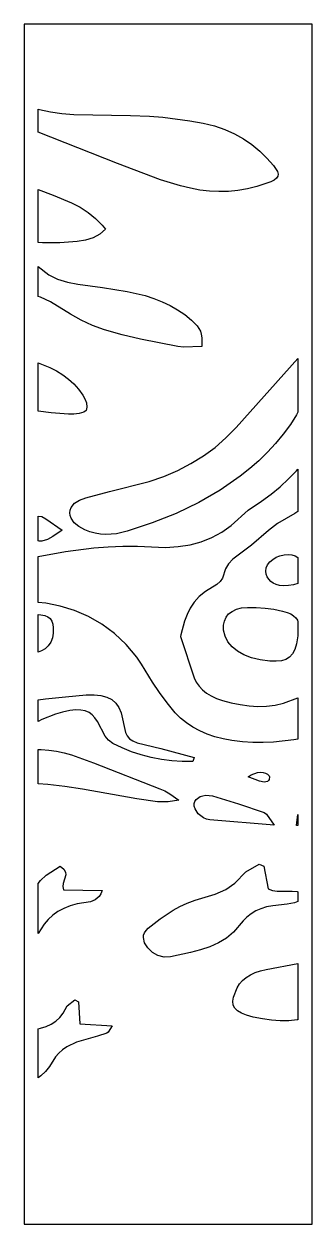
# Model space of a CAD drawing. Extents: x 0 to 408, y 0 to 1700.
import ezdxf

# ---------------------------------------------------------------- set-up
doc = ezdxf.new("R2010")
doc.units = 0
doc.layers.add('CUT', color=1, linetype='Continuous')
doc.layers.add('OUTLINE', color=7, linetype='Continuous')

msp = doc.modelspace()

# ---------------------------------------------------------------- linework, layer by layer
at = {"layer": 'CUT'}
for points in [[(344.13, 1510.15), (353.56, 1499.5), (359.12, 1490.97), (360.01, 1487.44), (359.56, 1484.29), (357.72, 1481.43), (354.45, 1478.79), (349.68, 1476.27), (329.96, 1469.59), (316.5, 1466.37), (303.02, 1464.13), (289.54, 1462.86), (276.08, 1462.55), (262.64, 1463.19), (249.25, 1464.79), (235.92, 1467.32), (221.5, 1470.83), (193.44, 1479.24), (132.67, 1502.27), (20, 1546.57), (20, 1579.18), (21.78, 1578.64), (37.33, 1575.36), (53.61, 1573.16), (70.59, 1571.97), (150.74, 1570.59), (177.72, 1569.53), (196.82, 1568.02), (234.93, 1562.88), (253.79, 1559.43), (269.64, 1555.58), (284.43, 1550.56), (298.21, 1544.43), (311.02, 1537.25), (322.91, 1529.1), (333.93, 1520.04)], [(50.72, 1389.86), (26.27, 1389.81), (20, 1390.25), (20, 1465.64), (41.49, 1457.69), (67.27, 1446.72), (79.44, 1440.31), (90.86, 1433), (101.36, 1424.62), (110.73, 1414.94), (115.29, 1409.23), (107.26, 1402.08), (97.77, 1397.1), (87.09, 1393.86), (75.5, 1391.89)], [(237.3, 1280.54), (245.29, 1272.57), (249.92, 1264.83), (251.17, 1260.5), (251.84, 1255.57), (251.73, 1243.01), (226.16, 1242.25), (218.02, 1243.15), (164.98, 1253.59), (139.06, 1259.53), (113.89, 1266.54), (97.05, 1272.77), (80.98, 1280.41), (65.64, 1289.01), (37.44, 1306.42), (23.51, 1312.9), (20, 1313.9), (20, 1356.63), (35.25, 1344.88), (47.67, 1338.59), (61.42, 1334.23), (76.41, 1331.46), (111.37, 1326.81), (146.38, 1321.22), (171.8, 1315.16), (183.94, 1311.2), (195.64, 1306.56), (206.87, 1301.21), (217.58, 1295.12), (227.74, 1288.24)], [(388, 1226.09), (388, 1150.24), (385.89, 1146.22), (377.4, 1132.84), (367.18, 1119.01), (356.29, 1105.83), (344.75, 1093.29), (332.58, 1081.37), (319.81, 1070.06), (306.46, 1059.34), (278.12, 1039.63), (247.74, 1022.1), (215.52, 1006.64), (181.63, 993.1), (146.25, 981.37), (131.21, 977.95), (116.06, 976.95), (108.5, 977.46), (100.97, 978.72), (93.49, 980.76), (86.08, 983.63), (77.87, 988.03), (71.21, 993.42), (66.76, 999.87), (65.55, 1003.52), (65.13, 1007.47), (65.57, 1011.47), (66.85, 1015.06), (71.61, 1021.03), (78.74, 1025.54), (87.6, 1028.74), (121.06, 1037.91), (177.12, 1052.11), (198, 1059.15), (217.79, 1067.5), (236.49, 1077.14), (254.1, 1088.06), (270.63, 1100.24), (286.07, 1113.67), (300.44, 1128.31)], [(20, 1220.19), (36.58, 1213.5), (46.05, 1208.54), (54.92, 1202.99), (63.14, 1196.83), (70.66, 1190.03), (77.4, 1182.56), (83.32, 1174.4), (86.27, 1169.02), (88.39, 1163.16), (89.17, 1157.39), (88.09, 1152.29), (84.65, 1149.87), (78.18, 1148.23), (70.45, 1147.37), (63.18, 1147.27), (38.36, 1149.09), (20, 1151.62)], [(281.08, 741.7), (293.58, 738.34), (306.17, 735.74), (318.76, 734.01), (331.27, 733.25), (343.63, 733.57), (355.75, 735.08), (367.53, 737.89), (388, 745.57), (388, 686.9), (382.37, 685.9), (353.46, 682.69), (338.9, 682.04), (324.23, 682.15), (309.43, 683.1), (294.45, 685), (282.22, 687.34), (270.55, 690.37), (259.47, 694.11), (249.03, 698.6), (239.26, 703.84), (230.2, 709.87), (221.89, 716.71), (214.37, 724.38), (202.65, 738.38), (191.79, 752.79), (181.85, 767.51), (166.62, 793.07), (159.79, 803.04), (144.8, 821.09), (128.23, 836.66), (110.35, 849.82), (91.42, 860.62), (71.7, 869.12), (51.43, 875.39), (30.87, 879.5), (20, 880.56), (20, 945.4), (58.75, 952.7), (98.75, 957.81), (119.14, 959.36), (139.78, 960.13), (160.64, 960.06), (200.5, 958.52), (218.34, 959.57), (235.23, 962.23), (251.16, 966.54), (266.16, 972.49), (280.24, 980.12), (293.41, 989.43), (317.69, 1011.4), (336.69, 1023.92), (350.24, 1033.9), (362.94, 1044.44), (374.85, 1055.52), (385.99, 1067.12), (388, 1069.45), (388, 1009.5), (383.55, 1006.43), (359.13, 992.15), (346.49, 982.36), (322.2, 961.89), (295.63, 941.62), (289.8, 935.33), (285.56, 928.23), (281.18, 915.1), (277.71, 910.27), (273.11, 905.97), (257.14, 896.19), (248.34, 888.96), (241.24, 881.06), (235.56, 872.57), (231.06, 863.6), (227.46, 854.25), (221.96, 834.84), (221.86, 832.17), (240.98, 773.8), (244.13, 767.51), (248.14, 761.8), (253, 756.65), (258.72, 752.07), (265.3, 748.05), (272.75, 744.6)], [(25.27, 967.5), (21.57, 967.55), (20, 967.87), (20, 1002.54), (25.15, 1002.06), (31.16, 999.21), (53.84, 983.05), (40.86, 973.93), (33.06, 969.57)], [(352.29, 941.56), (357.12, 944.51), (362.61, 946.75), (368.59, 948.14), (374.91, 948.59), (379.51, 948.01), (384.22, 946.48), (388, 944.25), (388, 907.55), (381.81, 905.61), (374.72, 904.42), (367, 904.1), (362, 904.61), (357.38, 905.87), (353.21, 907.8), (349.6, 910.33), (346.63, 913.38), (344.4, 916.87), (343, 920.71), (342.52, 924.83), (343.23, 929.52), (345.19, 933.95), (348.26, 938)], [(380.29, 807.63), (376.2, 803), (371.1, 799.82), (364.83, 797.94), (357.24, 797.23), (348.17, 797.54), (334.66, 799.29), (322.44, 802.28), (311.63, 806.44), (302.34, 811.65), (294.7, 817.85), (288.82, 824.93), (284.83, 832.81), (282.86, 841.41), (282.76, 848.13), (283.9, 854.2), (286.28, 859.57), (289.9, 864.17), (294.74, 867.94), (300.82, 870.81), (308.11, 872.72), (316.64, 873.61), (328.95, 873.56), (341.48, 872.57), (353.99, 870.78), (366.26, 868.3), (372.62, 866.52), (377.82, 864.36), (381.93, 861.78), (385.05, 858.75), (387.26, 855.22), (388, 853.07), (388, 833.03), (386.12, 821.8), (383.55, 813.84)], [(37.78, 824.41), (34.33, 819.24), (29.95, 815.01), (24.72, 811.84), (20, 810.26), (20, 863.51), (23.69, 863.18), (29.47, 861.98), (33.9, 860.15), (37.16, 857.58), (39.4, 854.17), (40.8, 849.82), (41.54, 844.45), (41.48, 837.13), (40.2, 830.41)], [(146.14, 691.36), (149.56, 687.41), (154.19, 684.32), (160.33, 681.8), (193.99, 673.77), (241.16, 660.95), (239.38, 655.13), (224.21, 655.19), (209.3, 656.17), (194.65, 658.07), (180.29, 660.86), (166.21, 664.54), (152.44, 669.09), (138.99, 674.49), (125.88, 680.74), (119.85, 685.23), (114.92, 691.29), (104.16, 711.64), (100.56, 717.16), (96.6, 721.51), (92.09, 724.75), (86.86, 726.92), (80.71, 728.05), (73.47, 728.19), (64.95, 727.38), (54.63, 725.3), (44.62, 722.21), (25.47, 714.56), (20, 711.84), (20, 742.49), (30.27, 743.9), (58.89, 747), (87.86, 749.54), (99.25, 749.85), (109.08, 748.87), (117.44, 746.58), (124.4, 742.97), (130.05, 738.01), (134.46, 731.69), (137.74, 723.99), (143.67, 696.44)], [(189.02, 598.24), (159.62, 602.29), (83.05, 615.87), (57.81, 619.7), (33.67, 622.57), (20, 623.75), (20, 672.04), (24.24, 671.99), (35.11, 671.3), (46.13, 669.9), (57, 667.68), (67.41, 664.56), (98.5, 653.18), (192.42, 616.68), (199.6, 613.44), (206.46, 609.56), (219.4, 600.2), (204.06, 598.03)], [(347.36, 629.62), (346.4, 628.13), (344.83, 627.08), (340.31, 625.93), (333.53, 627.51), (317.46, 633.64), (321.78, 636.35), (330.64, 639.52), (334.89, 640.01), (338.82, 639.79), (342.28, 638.88), (345.14, 637.3), (347.23, 635.06), (347.84, 633.4)], [(258.66, 573.72), (254.27, 575.56), (250.32, 578.1), (246.92, 581.17), (242.27, 588.3), (241.25, 592.04), (241.26, 595.67), (242.19, 598.62), (243.96, 601.29), (249.62, 605.42), (253.34, 606.7), (257.53, 607.35), (262.1, 607.27), (266.97, 606.37), (303.64, 595.43), (340, 582.8), (343.48, 580.44), (354.19, 565.25), (263.37, 572.74)], [(388, 580.12), (388, 564.62), (385.9, 564.47), (387.7, 580.13)], [(55.54, 482.2), (55.02, 477.89), (56.08, 473.33), (110.56, 472.4), (108.85, 467.85), (106.66, 464.17), (101.04, 459.03), (94.17, 456.21), (75.37, 453.35), (65.29, 450.74), (56.2, 447.18), (48.06, 442.73), (40.8, 437.46), (34.36, 431.41), (28.7, 424.65), (20, 411.74), (20, 482.34), (23.42, 486.86), (31.58, 494.31), (51.2, 507.16), (56.42, 502.75), (58.88, 498.53), (59.3, 494.44)], [(192.94, 432.32), (211.1, 444.49), (220.89, 449.89), (231.28, 454.71), (242.37, 458.84), (270.98, 467.16), (285.81, 473.97), (298.65, 482.87), (314.17, 498.7), (333.32, 509.94), (339.54, 506.71), (345.89, 475), (352.19, 472.49), (358.82, 471.45), (379.95, 471.67), (387.12, 471.02), (388, 470.78), (388, 456.74), (383.37, 454.89), (372.88, 452.92), (352.57, 450.94), (343.73, 449.17), (335.71, 446.68), (328.44, 443.46), (321.86, 439.5), (315.89, 434.8), (310.47, 429.36), (296.97, 413.32), (286.89, 405.13), (275.53, 398.38), (263.12, 392.84), (249.88, 388.31), (236.05, 384.56), (207.49, 378.53), (198.36, 378.18), (189.65, 380.39), (181.83, 384.79), (175.35, 391.01), (170.74, 398.44), (169.09, 405.75), (169.48, 409.28), (170.73, 412.69), (172.91, 415.94), (176.04, 419.02)], [(320.78, 353.06), (327.47, 356.13), (334.97, 358.6), (343.28, 360.48), (388, 368.97), (388, 289.27), (387.08, 289.08), (375.13, 287.86), (362.9, 287.74), (350.41, 288.62), (337.69, 290.45), (324.77, 293.15), (315.41, 295.75), (307.99, 298.64), (302.42, 301.95), (298.6, 305.78), (296.43, 310.25), (295.82, 315.46), (296.69, 321.52), (301.79, 334.68), (305.39, 340.2), (309.75, 345.1), (314.87, 349.38)], [(79.11, 283.61), (125.13, 280.84), (119.38, 271.92), (117.45, 270.56), (104.16, 266.01), (74.41, 257.63), (60.55, 251.03), (54.54, 246.91), (49.23, 242.16), (44.66, 236.73), (36.26, 223.06), (30.49, 216.16), (23.69, 209.88), (20, 207.16), (20, 276.61), (23.44, 277.23), (31.43, 279.64), (38.68, 282.94), (45.12, 287.16), (50.71, 292.33), (55.39, 298.47), (61.37, 308.97), (72.02, 317.58), (77.31, 314.65)]]:
    msp.add_lwpolyline(points, close=True, dxfattribs=at)
at = {"layer": 'OUTLINE'}
msp.add_lwpolyline([(0, 0), (408, 0), (408, 1700), (0, 1700)], close=True, dxfattribs=at)

doc.saveas('drawing.dxf')
